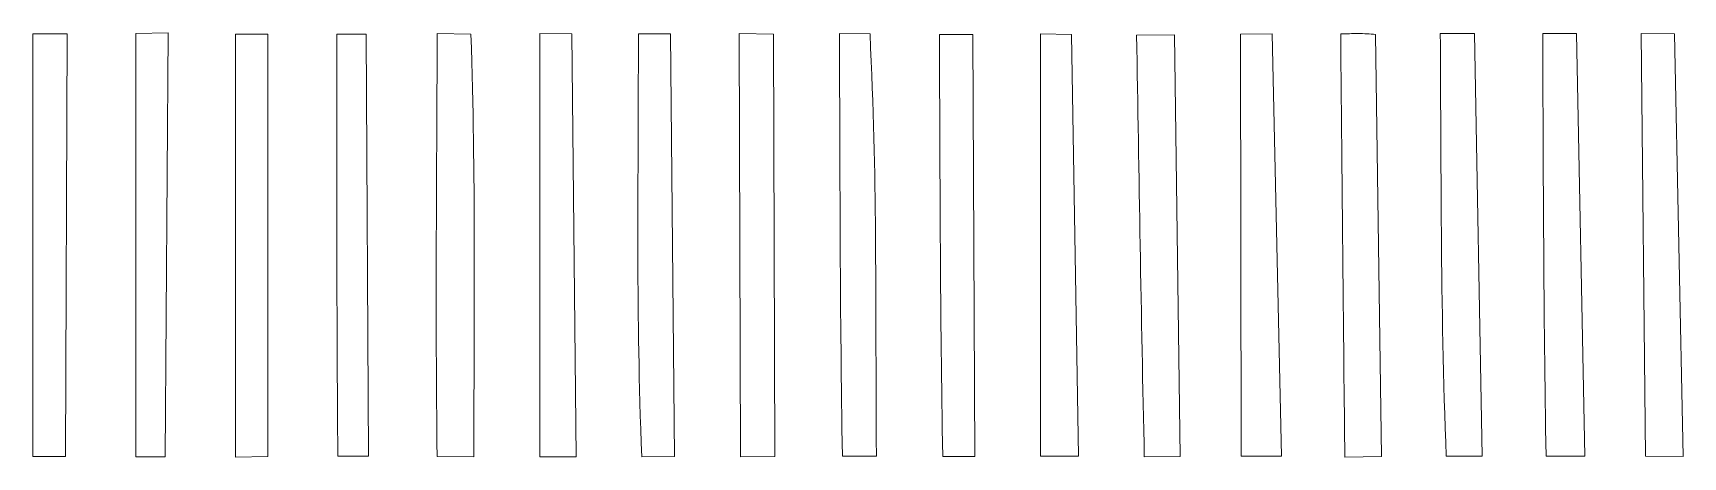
# Model space of a CAD drawing. Header units: centimetres. Extents: x -13.6 to 13.5, y -18.3 to 18.3.
# Drawn here: x -0.89 to 9.73, y 5.91 to 8.64 of the extents above; entities that cross this region are included whole.
import ezdxf

# ---------------------------------------------------------------- set-up
doc = ezdxf.new("R2010")
doc.units = ezdxf.units.CM
doc.header["$MEASUREMENT"] = 0
doc.layers.add('Layer 1', color=7, linetype='Continuous')

msp = doc.modelspace()

# ---------------------------------------------------------------- linework, layer by layer
at = {"layer": 'Layer 1', "color": 28, "lineweight": 18}
for points, knots in [([(-0.89078, 8.63779), (-0.89078, 8.63779), (-0.67002, 8.63779), (-0.67002, 8.63779), (-0.67002, 8.63779), (-0.67002, 8.63779), (-0.68242, 5.91506), (-0.68242, 5.91506), (-0.68242, 5.91506), (-0.68242, 5.91506), (-0.89078, 5.91506), (-0.89078, 5.91506), (-0.89078, 5.91506), (-0.89078, 5.91506), (-0.89078, 8.63779), (-0.89078, 8.63779)], [0, 0, 0, 0, 0.2, 0.2, 0.2, 0.2, 0.4, 0.4, 0.4, 0.4, 0.6, 0.6, 0.6, 0.6, 1, 1, 1, 1]), ([(-0.02096, 8.64441), (-0.02096, 8.64441), (-0.03998, 5.91259), (-0.03998, 5.91259), (-0.03998, 5.91259), (-0.03998, 5.91259), (-0.22932, 5.91341), (-0.22932, 5.91341), (-0.22932, 5.91341), (-0.22932, 5.91341), (-0.22932, 8.64192), (-0.22932, 8.64192), (-0.22932, 8.64192), (-0.22932, 8.64192), (-0.02096, 8.6444), (-0.02096, 8.6444), (-0.02096, 8.6444), (-0.02096, 8.6444), (-0.02096, 8.64441), (-0.02096, 8.64441)], [0, 0, 0, 0, 0.16666667, 0.16666667, 0.16666667, 0.16666667, 0.33333333, 0.33333333, 0.33333333, 0.33333333, 0.5, 0.5, 0.5, 0.5, 0.66666667, 0.66666667, 0.66666667, 0.66666667, 1, 1, 1, 1]), ([(0.41312, 8.63697), (0.41312, 8.63697), (0.62148, 8.63697), (0.62148, 8.63697), (0.62148, 8.63697), (0.62148, 8.63697), (0.62148, 5.91507), (0.62148, 5.91507), (0.62148, 5.91507), (0.62148, 5.91507), (0.41312, 5.91176), (0.41312, 5.91176), (0.41312, 5.91176), (0.41312, 5.91176), (0.41312, 8.63697), (0.41312, 8.63697)], [0, 0, 0, 0, 0.2, 0.2, 0.2, 0.2, 0.4, 0.4, 0.4, 0.4, 0.6, 0.6, 0.6, 0.6, 1, 1, 1, 1]), ([(1.06549, 8.63697), (1.06549, 8.63697), (1.25401, 8.63697), (1.25401, 8.63697), (1.25401, 8.63697), (1.25401, 8.63697), (1.26889, 5.91755), (1.26889, 5.91755), (1.26889, 5.91755), (1.26889, 5.91755), (1.07128, 5.91673), (1.07128, 5.91673), (1.07128, 5.91673), (1.06257, 6.86098), (1.06549, 7.62244), (1.06549, 8.63698), (1.06549, 8.63698), (1.06549, 8.63698), (1.06549, 8.63697), (1.06549, 8.63697)], [0, 0, 0, 0, 0.16666667, 0.16666667, 0.16666667, 0.16666667, 0.33333333, 0.33333333, 0.33333333, 0.33333333, 0.5, 0.5, 0.5, 0.5, 0.66666667, 0.66666667, 0.66666667, 0.66666667, 1, 1, 1, 1]), ([(1.71041, 8.64027), (1.71041, 8.64027), (1.92786, 8.63614), (1.92786, 8.63614), (1.92786, 8.63614), (1.95889, 7.67094), (1.94688, 6.9964), (1.94688, 5.91341), (1.94688, 5.91341), (1.94688, 5.91341), (1.70958, 5.91423), (1.70958, 5.91423), (1.70958, 5.91423), (1.69935, 6.86104), (1.70662, 7.62434), (1.71041, 8.64027)], [0, 0, 0, 0, 0.2, 0.2, 0.2, 0.2, 0.4, 0.4, 0.4, 0.4, 0.6, 0.6, 0.6, 0.6, 1, 1, 1, 1]), ([(2.37187, 8.64027), (2.37187, 8.64027), (2.5761, 8.63862), (2.5761, 8.63862), (2.5761, 8.63862), (2.5761, 8.63862), (2.60587, 5.91341), (2.60587, 5.91341), (2.60587, 5.91341), (2.60587, 5.91341), (2.37188, 5.91259), (2.37188, 5.91259), (2.37188, 5.91259), (2.37188, 5.91259), (2.37188, 8.64028), (2.37188, 8.64028), (2.37188, 8.64028), (2.37188, 8.64028), (2.37187, 8.64027), (2.37187, 8.64027)], [0, 0, 0, 0, 0.16666667, 0.16666667, 0.16666667, 0.16666667, 0.33333333, 0.33333333, 0.33333333, 0.33333333, 0.5, 0.5, 0.5, 0.5, 0.66666667, 0.66666667, 0.66666667, 0.66666667, 1, 1, 1, 1]), ([(3.00521, 8.63945), (3.00521, 8.63945), (3.21274, 8.63945), (3.21274, 8.63945), (3.21274, 8.63945), (3.21274, 8.63945), (3.23754, 5.9159), (3.23754, 5.9159), (3.23754, 5.9159), (3.23754, 5.9159), (3.0267, 5.91341), (3.0267, 5.91341), (3.0267, 5.91341), (2.9898, 6.88438), (3.0052, 7.49541), (3.0052, 8.63945), (3.0052, 8.63945), (3.0052, 8.63945), (3.00521, 8.63945), (3.00521, 8.63945)], [0, 0, 0, 0, 0.16666667, 0.16666667, 0.16666667, 0.16666667, 0.33333333, 0.33333333, 0.33333333, 0.33333333, 0.5, 0.5, 0.5, 0.5, 0.66666667, 0.66666667, 0.66666667, 0.66666667, 1, 1, 1, 1]), ([(3.65427, 8.64027), (3.65427, 8.64027), (3.8742, 8.63614), (3.8742, 8.63614), (3.8742, 8.63614), (3.8742, 8.63614), (3.88412, 5.91507), (3.88412, 5.91507), (3.88412, 5.91507), (3.88412, 5.91507), (3.66253, 5.91258), (3.66253, 5.91258), (3.66253, 5.91258), (3.66253, 5.91258), (3.65426, 8.64027), (3.65426, 8.64027), (3.65426, 8.64027), (3.65426, 8.64027), (3.65427, 8.64027), (3.65427, 8.64027)], [0, 0, 0, 0, 0.16666667, 0.16666667, 0.16666667, 0.16666667, 0.33333333, 0.33333333, 0.33333333, 0.33333333, 0.5, 0.5, 0.5, 0.5, 0.66666667, 0.66666667, 0.66666667, 0.66666667, 1, 1, 1, 1]), ([(4.29919, 8.64027), (4.29919, 8.64027), (4.49597, 8.63779), (4.49597, 8.63779), (4.49597, 8.63779), (4.54226, 7.6731), (4.52941, 7.06833), (4.53731, 5.91837), (4.53731, 5.91837), (4.53731, 5.91837), (4.3182, 5.91837), (4.3182, 5.91837), (4.3182, 5.91837), (4.3026, 6.8602), (4.3036, 7.62978), (4.29918, 8.64027), (4.29918, 8.64027), (4.29918, 8.64027), (4.29919, 8.64027), (4.29919, 8.64027)], [0, 0, 0, 0, 0.16666667, 0.16666667, 0.16666667, 0.16666667, 0.33333333, 0.33333333, 0.33333333, 0.33333333, 0.5, 0.5, 0.5, 0.5, 0.66666667, 0.66666667, 0.66666667, 0.66666667, 1, 1, 1, 1]), ([(4.94246, 8.63532), (4.94246, 8.63532), (5.15826, 8.63449), (5.15826, 8.63449), (5.15826, 8.63449), (5.15826, 8.63449), (5.16984, 5.9159), (5.16984, 5.9159), (5.16984, 5.9159), (5.16984, 5.9159), (4.96396, 5.9159), (4.96396, 5.9159), (4.96396, 5.9159), (4.94697, 6.86022), (4.9475, 7.62026), (4.94246, 8.63532)], [0, 0, 0, 0, 0.2, 0.2, 0.2, 0.2, 0.4, 0.4, 0.4, 0.4, 0.6, 0.6, 0.6, 0.6, 1, 1, 1, 1]), ([(5.594, 8.63779), (5.594, 8.63779), (5.79244, 8.63531), (5.79244, 8.63531), (5.79244, 8.63531), (5.79244, 8.63531), (5.83709, 5.91754), (5.83709, 5.91754), (5.83709, 5.91754), (5.83709, 5.91754), (5.594, 5.91754), (5.594, 5.91754), (5.594, 5.91754), (5.594, 5.91754), (5.594, 8.63779), (5.594, 8.63779)], [0, 0, 0, 0, 0.2, 0.2, 0.2, 0.2, 0.4, 0.4, 0.4, 0.4, 0.6, 0.6, 0.6, 0.6, 1, 1, 1, 1]), ([(6.45472, 8.63201), (6.45472, 8.63201), (6.49193, 5.91424), (6.49193, 5.91424), (6.49193, 5.91424), (6.49193, 5.91424), (6.26125, 5.9126), (6.26125, 5.9126), (6.26125, 5.9126), (6.24114, 6.82414), (6.22652, 7.72979), (6.21164, 8.63037), (6.21164, 8.63037), (6.21164, 8.63037), (6.45473, 8.63202), (6.45473, 8.63202), (6.45473, 8.63202), (6.45473, 8.63202), (6.45472, 8.63201), (6.45472, 8.63201)], [0, 0, 0, 0, 0.16666667, 0.16666667, 0.16666667, 0.16666667, 0.33333333, 0.33333333, 0.33333333, 0.33333333, 0.5, 0.5, 0.5, 0.5, 0.66666667, 0.66666667, 0.66666667, 0.66666667, 1, 1, 1, 1]), ([(7.08393, 8.63779), (7.08393, 8.63779), (7.14346, 5.91754), (7.14346, 5.91754), (7.14346, 5.91754), (7.14346, 5.91754), (6.88466, 5.91754), (6.88466, 5.91754), (6.88466, 5.91754), (6.88466, 5.91754), (6.88135, 8.63696), (6.88135, 8.63696), (6.88135, 8.63696), (6.88135, 8.63696), (7.08392, 8.63779), (7.08392, 8.63779), (7.08392, 8.63779), (7.08392, 8.63779), (7.08393, 8.63779), (7.08393, 8.63779)], [0, 0, 0, 0, 0.16666667, 0.16666667, 0.16666667, 0.16666667, 0.33333333, 0.33333333, 0.33333333, 0.33333333, 0.5, 0.5, 0.5, 0.5, 0.66666667, 0.66666667, 0.66666667, 0.66666667, 1, 1, 1, 1]), ([(7.6379, 8.64027), (7.67557, 8.64019), (7.71324, 8.63863), (7.74952, 8.63531), (7.74952, 8.63531), (7.74952, 8.63531), (7.78838, 5.91424), (7.78838, 5.91424), (7.78838, 5.91424), (7.78838, 5.91424), (7.55191, 5.91175), (7.55191, 5.91175), (7.55191, 5.91175), (7.55191, 5.91175), (7.53244, 7.64185), (7.52545, 8.63944), (7.52545, 8.63944), (7.56255, 8.63896), (7.60022, 8.64035), (7.6379, 8.64027)], [0, 0, 0, 0, 0.16666667, 0.16666667, 0.16666667, 0.16666667, 0.33333333, 0.33333333, 0.33333333, 0.33333333, 0.5, 0.5, 0.5, 0.5, 0.66666667, 0.66666667, 0.66666667, 0.66666667, 1, 1, 1, 1]), ([(8.16624, 8.64027), (8.16624, 8.64027), (8.38617, 8.64027), (8.38617, 8.64027), (8.38617, 8.64027), (8.38617, 8.64027), (8.43495, 5.91754), (8.43495, 5.91754), (8.43495, 5.91754), (8.43495, 5.91754), (8.20427, 5.91754), (8.20427, 5.91754), (8.20427, 5.91754), (8.16653, 6.88311), (8.17162, 7.87349), (8.16624, 8.64027)], [0, 0, 0, 0, 0.2, 0.2, 0.2, 0.2, 0.4, 0.4, 0.4, 0.4, 0.6, 0.6, 0.6, 0.6, 1, 1, 1, 1]), ([(8.82522, 8.64027), (8.82522, 8.64027), (9.04185, 8.64027), (9.04185, 8.64027), (9.04185, 8.64027), (9.04185, 8.64027), (9.09559, 5.91754), (9.09559, 5.91754), (9.09559, 5.91754), (9.09559, 5.91754), (8.84672, 5.91754), (8.84672, 5.91754), (8.84672, 5.91754), (8.83078, 6.86553), (8.82935, 7.70104), (8.82522, 8.64027)], [0, 0, 0, 0, 0.2, 0.2, 0.2, 0.2, 0.4, 0.4, 0.4, 0.4, 0.6, 0.6, 0.6, 0.6, 1, 1, 1, 1]), ([(9.45857, 8.64027), (9.45857, 8.64027), (9.67272, 8.63944), (9.67272, 8.63944), (9.67272, 8.63944), (9.67272, 8.63944), (9.72812, 5.91423), (9.72812, 5.91423), (9.72812, 5.91423), (9.72812, 5.91423), (9.48751, 5.91754), (9.48751, 5.91754), (9.48751, 5.91754), (9.48751, 5.91754), (9.45857, 8.64027), (9.45857, 8.64027)], [0, 0, 0, 0, 0.2, 0.2, 0.2, 0.2, 0.4, 0.4, 0.4, 0.4, 0.6, 0.6, 0.6, 0.6, 1, 1, 1, 1])]:
    msp.add_open_spline(points, degree=3, knots=knots, dxfattribs=at)

doc.saveas('drawing.dxf')
